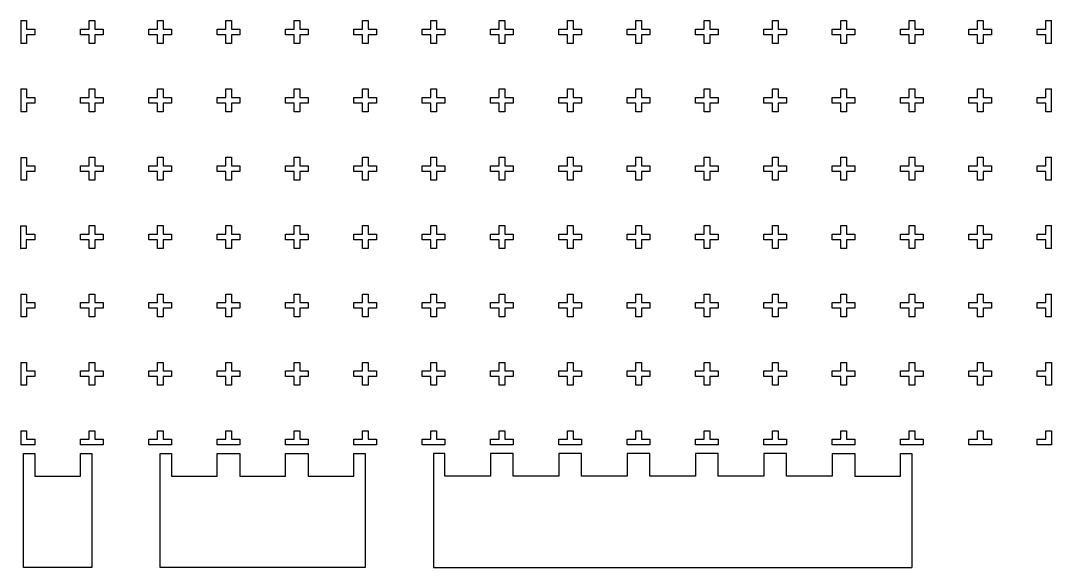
# Model space of a CAD drawing. Extents: x -9 to 605, y 352 to 1038.
# Drawn here: x -9 to 605, y 352 to 677 of the extents above; entities that cross this region are included whole.
import ezdxf

# ---------------------------------------------------------------- set-up
doc = ezdxf.new("R2010")
doc.units = 0

msp = doc.modelspace()

# ---------------------------------------------------------------- linework, layer by layer
for p, q in [((-8.4667, 677.074), (-8.4667, 663.527)), ((-8.4667, 677.074), (-5.08, 677.074)), ((-5.08, 677.074), (-5.08, 671.994)), ((32.1733, 677.074), (35.56, 677.074)), ((32.1733, 671.994), (32.1733, 677.074)), ((35.56, 677.074), (35.56, 671.994)), ((72.8133, 677.074), (76.1999, 677.074)), ((72.8133, 671.994), (72.8133, 677.074)), ((76.1999, 677.074), (76.1999, 671.994)), ((113.453, 677.074), (116.84, 677.074)), ((113.453, 671.994), (113.453, 677.074)), ((116.84, 677.074), (116.84, 671.994)), ((154.093, 677.074), (157.48, 677.074)), ((154.093, 671.994), (154.093, 677.074)), ((157.48, 677.074), (157.48, 671.994)), ((194.733, 677.074), (198.12, 677.074)), ((194.733, 671.994), (194.733, 677.074)), ((198.12, 677.074), (198.12, 671.994)), ((235.373, 677.074), (238.76, 677.074)), ((235.373, 671.994), (235.373, 677.074)), ((238.76, 677.074), (238.76, 671.994)), ((276.013, 677.074), (279.4, 677.074)), ((276.013, 671.994), (276.013, 677.074)), ((279.4, 677.074), (279.4, 671.994)), ((316.653, 677.074), (320.04, 677.074)), ((316.653, 671.994), (316.653, 677.074)), ((320.04, 677.074), (320.04, 671.994)), ((357.293, 677.074), (360.68, 677.074)), ((357.293, 671.994), (357.293, 677.074)), ((360.68, 677.074), (360.68, 671.994)), ((397.933, 677.074), (401.32, 677.074)), ((397.933, 671.994), (397.933, 677.074)), ((401.32, 677.074), (401.32, 671.994)), ((438.573, 677.074), (441.96, 677.074)), ((438.573, 671.994), (438.573, 677.074)), ((441.96, 677.074), (441.96, 671.994)), ((479.213, 677.074), (482.6, 677.074)), ((479.213, 671.994), (479.213, 677.074)), ((482.6, 677.074), (482.6, 671.994)), ((519.853, 677.074), (523.24, 677.074)), ((519.853, 671.994), (519.853, 677.074)), ((523.24, 677.074), (523.24, 671.994)), ((560.493, 677.074), (563.88, 677.074)), ((560.493, 671.994), (560.493, 677.074)), ((563.88, 677.074), (563.88, 671.994)), ((601.133, 671.994), (601.133, 677.074)), ((601.133, 677.074), (604.52, 677.074)), ((604.52, 663.527), (604.52, 677.074)), ((-5.08, 671.994), (0, 671.994)), ((0, 668.607), (-5.08, 668.607)), ((-5.08, 668.607), (-5.08, 663.527)), ((0, 671.994), (0, 668.607)), ((27.0933, 668.607), (27.0933, 671.994)), ((27.0933, 671.994), (32.1733, 671.994)), ((32.1733, 668.607), (27.0933, 668.607)), ((32.1733, 663.527), (32.1733, 668.607)), ((35.56, 671.994), (40.64, 671.994)), ((40.64, 668.607), (35.56, 668.607)), ((35.56, 668.607), (35.56, 663.527)), ((40.64, 671.994), (40.64, 668.607)), ((67.7333, 668.607), (67.7333, 671.994)), ((67.7333, 671.994), (72.8133, 671.994)), ((72.8133, 668.607), (67.7333, 668.607)), ((72.8133, 663.527), (72.8133, 668.607)), ((76.1999, 671.994), (81.2799, 671.994)), ((81.2799, 668.607), (76.1999, 668.607)), ((76.1999, 668.607), (76.1999, 663.527)), ((81.2799, 671.994), (81.2799, 668.607)), ((108.373, 668.607), (108.373, 671.994)), ((108.373, 671.994), (113.453, 671.994)), ((113.453, 668.607), (108.373, 668.607)), ((113.453, 663.527), (113.453, 668.607)), ((116.84, 671.994), (121.92, 671.994)), ((121.92, 668.607), (116.84, 668.607)), ((116.84, 668.607), (116.84, 663.527)), ((121.92, 671.994), (121.92, 668.607)), ((149.013, 668.607), (149.013, 671.994)), ((149.013, 671.994), (154.093, 671.994)), ((154.093, 668.607), (149.013, 668.607)), ((154.093, 663.527), (154.093, 668.607)), ((157.48, 671.994), (162.56, 671.994)), ((162.56, 668.607), (157.48, 668.607)), ((157.48, 668.607), (157.48, 663.527)), ((162.56, 671.994), (162.56, 668.607)), ((189.653, 668.607), (189.653, 671.994)), ((189.653, 671.994), (194.733, 671.994)), ((194.733, 668.607), (189.653, 668.607)), ((194.733, 663.527), (194.733, 668.607)), ((198.12, 671.994), (203.2, 671.994)), ((203.2, 668.607), (198.12, 668.607)), ((198.12, 668.607), (198.12, 663.527)), ((203.2, 671.994), (203.2, 668.607)), ((230.293, 668.607), (230.293, 671.994)), ((230.293, 671.994), (235.373, 671.994)), ((235.373, 668.607), (230.293, 668.607)), ((235.373, 663.527), (235.373, 668.607)), ((238.76, 671.994), (243.84, 671.994)), ((243.84, 668.607), (238.76, 668.607)), ((238.76, 668.607), (238.76, 663.527)), ((243.84, 671.994), (243.84, 668.607)), ((270.933, 668.607), (270.933, 671.994)), ((270.933, 671.994), (276.013, 671.994)), ((276.013, 668.607), (270.933, 668.607)), ((276.013, 663.527), (276.013, 668.607)), ((279.4, 671.994), (284.48, 671.994)), ((284.48, 668.607), (279.4, 668.607)), ((279.4, 668.607), (279.4, 663.527)), ((284.48, 671.994), (284.48, 668.607)), ((311.573, 668.607), (311.573, 671.994)), ((311.573, 671.994), (316.653, 671.994)), ((316.653, 668.607), (311.573, 668.607)), ((316.653, 663.527), (316.653, 668.607)), ((320.04, 671.994), (325.12, 671.994)), ((325.12, 668.607), (320.04, 668.607)), ((320.04, 668.607), (320.04, 663.527)), ((325.12, 671.994), (325.12, 668.607)), ((352.213, 668.607), (352.213, 671.994)), ((352.213, 671.994), (357.293, 671.994)), ((357.293, 668.607), (352.213, 668.607)), ((357.293, 663.527), (357.293, 668.607)), ((360.68, 671.994), (365.76, 671.994)), ((365.76, 668.607), (360.68, 668.607)), ((360.68, 668.607), (360.68, 663.527)), ((365.76, 671.994), (365.76, 668.607)), ((392.853, 668.607), (392.853, 671.994)), ((392.853, 671.994), (397.933, 671.994)), ((397.933, 668.607), (392.853, 668.607)), ((397.933, 663.527), (397.933, 668.607)), ((401.32, 671.994), (406.4, 671.994)), ((406.4, 668.607), (401.32, 668.607)), ((401.32, 668.607), (401.32, 663.527)), ((406.4, 671.994), (406.4, 668.607)), ((433.493, 668.607), (433.493, 671.994)), ((433.493, 671.994), (438.573, 671.994)), ((438.573, 668.607), (433.493, 668.607)), ((438.573, 663.527), (438.573, 668.607)), ((441.96, 671.994), (447.04, 671.994)), ((447.04, 668.607), (441.96, 668.607)), ((441.96, 668.607), (441.96, 663.527)), ((447.04, 671.994), (447.04, 668.607)), ((474.133, 668.607), (474.133, 671.994)), ((474.133, 671.994), (479.213, 671.994)), ((479.213, 668.607), (474.133, 668.607)), ((479.213, 663.527), (479.213, 668.607)), ((482.6, 671.994), (487.68, 671.994)), ((487.68, 668.607), (482.6, 668.607)), ((482.6, 668.607), (482.6, 663.527)), ((487.68, 671.994), (487.68, 668.607)), ((514.773, 668.607), (514.773, 671.994)), ((514.773, 671.994), (519.853, 671.994)), ((519.853, 668.607), (514.773, 668.607)), ((519.853, 663.527), (519.853, 668.607)), ((523.24, 671.994), (528.32, 671.994)), ((528.32, 668.607), (523.24, 668.607)), ((523.24, 668.607), (523.24, 663.527)), ((528.32, 671.994), (528.32, 668.607)), ((555.413, 668.607), (555.413, 671.994)), ((555.413, 671.994), (560.493, 671.994)), ((560.493, 668.607), (555.413, 668.607)), ((560.493, 663.527), (560.493, 668.607)), ((563.88, 671.994), (568.96, 671.994)), ((568.96, 668.607), (563.88, 668.607)), ((563.88, 668.607), (563.88, 663.527)), ((568.96, 671.994), (568.96, 668.607)), ((596.053, 668.607), (596.053, 671.994)), ((596.053, 671.994), (601.133, 671.994)), ((601.133, 668.607), (596.053, 668.607)), ((601.133, 663.527), (601.133, 668.607)), ((-5.08, 663.527), (-8.4667, 663.527)), ((35.56, 663.527), (32.1733, 663.527)), ((76.1999, 663.527), (72.8133, 663.527)), ((116.84, 663.527), (113.453, 663.527)), ((157.48, 663.527), (154.093, 663.527)), ((198.12, 663.527), (194.733, 663.527)), ((238.76, 663.527), (235.373, 663.527)), ((279.4, 663.527), (276.013, 663.527)), ((320.04, 663.527), (316.653, 663.527)), ((360.68, 663.527), (357.293, 663.527)), ((401.32, 663.527), (397.933, 663.527)), ((441.96, 663.527), (438.573, 663.527)), ((482.6, 663.527), (479.213, 663.527)), ((523.24, 663.527), (519.853, 663.527)), ((563.88, 663.527), (560.493, 663.527)), ((604.52, 663.527), (601.133, 663.527)), ((-8.4667, 636.434), (-8.4667, 622.887)), ((-8.4667, 636.434), (-5.08, 636.434)), ((-5.08, 636.434), (-5.08, 631.354)), ((32.1733, 636.434), (35.56, 636.434)), ((32.1733, 631.354), (32.1733, 636.434)), ((35.56, 636.434), (35.56, 631.354)), ((72.8133, 636.434), (76.1999, 636.434)), ((72.8133, 631.354), (72.8133, 636.434)), ((76.1999, 636.434), (76.1999, 631.354)), ((113.453, 636.434), (116.84, 636.434)), ((113.453, 631.354), (113.453, 636.434)), ((116.84, 636.434), (116.84, 631.354)), ((154.093, 636.434), (157.48, 636.434)), ((154.093, 631.354), (154.093, 636.434)), ((157.48, 636.434), (157.48, 631.354)), ((194.733, 636.434), (198.12, 636.434)), ((194.733, 631.354), (194.733, 636.434)), ((198.12, 636.434), (198.12, 631.354)), ((235.373, 636.434), (238.76, 636.434)), ((235.373, 631.354), (235.373, 636.434)), ((238.76, 636.434), (238.76, 631.354)), ((276.013, 636.434), (279.4, 636.434)), ((276.013, 631.354), (276.013, 636.434)), ((279.4, 636.434), (279.4, 631.354)), ((316.653, 636.434), (320.04, 636.434)), ((316.653, 631.354), (316.653, 636.434)), ((320.04, 636.434), (320.04, 631.354)), ((357.293, 636.434), (360.68, 636.434)), ((357.293, 631.354), (357.293, 636.434)), ((360.68, 636.434), (360.68, 631.354)), ((397.933, 636.434), (401.32, 636.434)), ((397.933, 631.354), (397.933, 636.434)), ((401.32, 636.434), (401.32, 631.354)), ((438.573, 636.434), (441.96, 636.434)), ((438.573, 631.354), (438.573, 636.434)), ((441.96, 636.434), (441.96, 631.354)), ((479.213, 636.434), (482.6, 636.434)), ((479.213, 631.354), (479.213, 636.434)), ((482.6, 636.434), (482.6, 631.354)), ((519.853, 636.434), (523.24, 636.434)), ((519.853, 631.354), (519.853, 636.434)), ((523.24, 636.434), (523.24, 631.354)), ((560.493, 636.434), (563.88, 636.434)), ((560.493, 631.354), (560.493, 636.434)), ((563.88, 636.434), (563.88, 631.354)), ((601.133, 631.354), (601.133, 636.434)), ((601.133, 636.434), (604.52, 636.434)), ((604.52, 622.887), (604.52, 636.434)), ((-5.08, 631.354), (0, 631.354)), ((0, 627.967), (-5.08, 627.967)), ((-5.08, 627.967), (-5.08, 622.887)), ((0, 631.354), (0, 627.967)), ((27.0933, 627.967), (27.0933, 631.354)), ((27.0933, 631.354), (32.1733, 631.354)), ((32.1733, 627.967), (27.0933, 627.967)), ((32.1733, 622.887), (32.1733, 627.967)), ((35.56, 631.354), (40.64, 631.354)), ((40.64, 627.967), (35.56, 627.967)), ((35.56, 627.967), (35.56, 622.887)), ((40.64, 631.354), (40.64, 627.967)), ((67.7333, 627.967), (67.7333, 631.354)), ((67.7333, 631.354), (72.8133, 631.354)), ((72.8133, 627.967), (67.7333, 627.967)), ((72.8133, 622.887), (72.8133, 627.967)), ((76.1999, 631.354), (81.2799, 631.354)), ((81.2799, 627.967), (76.1999, 627.967)), ((76.1999, 627.967), (76.1999, 622.887)), ((81.2799, 631.354), (81.2799, 627.967)), ((108.373, 627.967), (108.373, 631.354)), ((108.373, 631.354), (113.453, 631.354)), ((113.453, 627.967), (108.373, 627.967)), ((113.453, 622.887), (113.453, 627.967)), ((116.84, 631.354), (121.92, 631.354)), ((121.92, 627.967), (116.84, 627.967)), ((116.84, 627.967), (116.84, 622.887)), ((121.92, 631.354), (121.92, 627.967)), ((149.013, 627.967), (149.013, 631.354)), ((149.013, 631.354), (154.093, 631.354)), ((154.093, 627.967), (149.013, 627.967)), ((154.093, 622.887), (154.093, 627.967)), ((157.48, 631.354), (162.56, 631.354)), ((162.56, 627.967), (157.48, 627.967)), ((157.48, 627.967), (157.48, 622.887)), ((162.56, 631.354), (162.56, 627.967)), ((189.653, 627.967), (189.653, 631.354)), ((189.653, 631.354), (194.733, 631.354)), ((194.733, 627.967), (189.653, 627.967)), ((194.733, 622.887), (194.733, 627.967)), ((198.12, 631.354), (203.2, 631.354)), ((203.2, 627.967), (198.12, 627.967)), ((198.12, 627.967), (198.12, 622.887)), ((203.2, 631.354), (203.2, 627.967)), ((230.293, 627.967), (230.293, 631.354)), ((230.293, 631.354), (235.373, 631.354)), ((235.373, 627.967), (230.293, 627.967)), ((235.373, 622.887), (235.373, 627.967)), ((238.76, 631.354), (243.84, 631.354)), ((243.84, 627.967), (238.76, 627.967)), ((238.76, 627.967), (238.76, 622.887)), ((243.84, 631.354), (243.84, 627.967)), ((270.933, 627.967), (270.933, 631.354)), ((270.933, 631.354), (276.013, 631.354)), ((276.013, 627.967), (270.933, 627.967)), ((276.013, 622.887), (276.013, 627.967)), ((279.4, 631.354), (284.48, 631.354)), ((284.48, 627.967), (279.4, 627.967)), ((279.4, 627.967), (279.4, 622.887)), ((284.48, 631.354), (284.48, 627.967)), ((311.573, 627.967), (311.573, 631.354)), ((311.573, 631.354), (316.653, 631.354)), ((316.653, 627.967), (311.573, 627.967)), ((316.653, 622.887), (316.653, 627.967)), ((320.04, 631.354), (325.12, 631.354)), ((325.12, 627.967), (320.04, 627.967)), ((320.04, 627.967), (320.04, 622.887)), ((325.12, 631.354), (325.12, 627.967)), ((352.213, 627.967), (352.213, 631.354)), ((352.213, 631.354), (357.293, 631.354)), ((357.293, 627.967), (352.213, 627.967)), ((357.293, 622.887), (357.293, 627.967)), ((360.68, 631.354), (365.76, 631.354)), ((365.76, 627.967), (360.68, 627.967)), ((360.68, 627.967), (360.68, 622.887)), ((365.76, 631.354), (365.76, 627.967)), ((392.853, 627.967), (392.853, 631.354)), ((392.853, 631.354), (397.933, 631.354)), ((397.933, 627.967), (392.853, 627.967)), ((397.933, 622.887), (397.933, 627.967)), ((401.32, 631.354), (406.4, 631.354)), ((406.4, 627.967), (401.32, 627.967)), ((401.32, 627.967), (401.32, 622.887)), ((406.4, 631.354), (406.4, 627.967)), ((433.493, 627.967), (433.493, 631.354)), ((433.493, 631.354), (438.573, 631.354)), ((438.573, 627.967), (433.493, 627.967)), ((438.573, 622.887), (438.573, 627.967)), ((441.96, 631.354), (447.04, 631.354)), ((447.04, 627.967), (441.96, 627.967)), ((441.96, 627.967), (441.96, 622.887)), ((447.04, 631.354), (447.04, 627.967)), ((474.133, 627.967), (474.133, 631.354)), ((474.133, 631.354), (479.213, 631.354)), ((479.213, 627.967), (474.133, 627.967)), ((479.213, 622.887), (479.213, 627.967)), ((482.6, 631.354), (487.68, 631.354)), ((487.68, 627.967), (482.6, 627.967)), ((482.6, 627.967), (482.6, 622.887)), ((487.68, 631.354), (487.68, 627.967)), ((514.773, 627.967), (514.773, 631.354)), ((514.773, 631.354), (519.853, 631.354)), ((519.853, 627.967), (514.773, 627.967)), ((519.853, 622.887), (519.853, 627.967)), ((523.24, 631.354), (528.32, 631.354)), ((528.32, 627.967), (523.24, 627.967)), ((523.24, 627.967), (523.24, 622.887)), ((528.32, 631.354), (528.32, 627.967)), ((555.413, 627.967), (555.413, 631.354)), ((555.413, 631.354), (560.493, 631.354)), ((560.493, 627.967), (555.413, 627.967)), ((560.493, 622.887), (560.493, 627.967)), ((563.88, 631.354), (568.96, 631.354)), ((568.96, 627.967), (563.88, 627.967)), ((563.88, 627.967), (563.88, 622.887)), ((568.96, 631.354), (568.96, 627.967)), ((596.053, 627.967), (596.053, 631.354)), ((596.053, 631.354), (601.133, 631.354)), ((601.133, 627.967), (596.053, 627.967)), ((601.133, 622.887), (601.133, 627.967)), ((-5.08, 622.887), (-8.4667, 622.887)), ((35.56, 622.887), (32.1733, 622.887)), ((76.1999, 622.887), (72.8133, 622.887)), ((116.84, 622.887), (113.453, 622.887)), ((157.48, 622.887), (154.093, 622.887)), ((198.12, 622.887), (194.733, 622.887)), ((238.76, 622.887), (235.373, 622.887)), ((279.4, 622.887), (276.013, 622.887)), ((320.04, 622.887), (316.653, 622.887)), ((360.68, 622.887), (357.293, 622.887)), ((401.32, 622.887), (397.933, 622.887)), ((441.96, 622.887), (438.573, 622.887)), ((482.6, 622.887), (479.213, 622.887)), ((523.24, 622.887), (519.853, 622.887)), ((563.88, 622.887), (560.493, 622.887)), ((604.52, 622.887), (601.133, 622.887)), ((-8.4488, 595.764), (-8.4488, 582.218)), ((-8.4488, 595.764), (-5.0621, 595.764)), ((-5.0621, 595.764), (-5.0621, 590.684)), ((32.1733, 595.794), (35.56, 595.794)), ((32.1733, 590.714), (32.1733, 595.794)), ((35.56, 595.794), (35.56, 590.714)), ((72.8133, 595.794), (76.1999, 595.794)), ((72.8133, 590.714), (72.8133, 595.794)), ((76.1999, 595.794), (76.1999, 590.714)), ((113.453, 595.794), (116.84, 595.794)), ((113.453, 590.714), (113.453, 595.794)), ((116.84, 595.794), (116.84, 590.714)), ((154.093, 595.794), (157.48, 595.794)), ((154.093, 590.714), (154.093, 595.794)), ((157.48, 595.794), (157.48, 590.714)), ((194.733, 595.794), (198.12, 595.794)), ((194.733, 590.714), (194.733, 595.794)), ((198.12, 595.794), (198.12, 590.714)), ((235.373, 595.794), (238.76, 595.794)), ((235.373, 590.714), (235.373, 595.794)), ((238.76, 595.794), (238.76, 590.714)), ((276.013, 595.794), (279.4, 595.794)), ((276.013, 590.714), (276.013, 595.794)), ((279.4, 595.794), (279.4, 590.714)), ((316.653, 595.794), (320.04, 595.794)), ((316.653, 590.714), (316.653, 595.794)), ((320.04, 595.794), (320.04, 590.714)), ((357.293, 595.794), (360.68, 595.794)), ((357.293, 590.714), (357.293, 595.794)), ((360.68, 595.794), (360.68, 590.714)), ((397.933, 595.794), (401.32, 595.794)), ((397.933, 590.714), (397.933, 595.794)), ((401.32, 595.794), (401.32, 590.714)), ((438.573, 595.794), (441.96, 595.794)), ((438.573, 590.714), (438.573, 595.794)), ((441.96, 595.794), (441.96, 590.714)), ((479.213, 595.794), (482.6, 595.794)), ((479.213, 590.714), (479.213, 595.794)), ((482.6, 595.794), (482.6, 590.714)), ((519.853, 595.794), (523.24, 595.794)), ((519.853, 590.714), (519.853, 595.794)), ((523.24, 595.794), (523.24, 590.714)), ((560.493, 595.794), (563.88, 595.794)), ((560.493, 590.714), (560.493, 595.794)), ((563.88, 595.794), (563.88, 590.714)), ((601.133, 590.714), (601.133, 595.794)), ((601.133, 595.794), (604.52, 595.794)), ((604.52, 582.247), (604.52, 595.794)), ((-5.0621, 590.684), (0.0179, 590.684)), ((0.0179, 590.684), (0.0179, 587.298)), ((27.0933, 587.327), (27.0933, 590.714)), ((27.0933, 590.714), (32.1733, 590.714)), ((35.56, 590.714), (40.64, 590.714)), ((40.64, 590.714), (40.64, 587.327)), ((67.7333, 587.327), (67.7333, 590.714)), ((67.7333, 590.714), (72.8133, 590.714)), ((76.1999, 590.714), (81.2799, 590.714)), ((81.2799, 590.714), (81.2799, 587.327)), ((108.373, 587.327), (108.373, 590.714)), ((108.373, 590.714), (113.453, 590.714)), ((116.84, 590.714), (121.92, 590.714)), ((121.92, 590.714), (121.92, 587.327)), ((149.013, 587.327), (149.013, 590.714)), ((149.013, 590.714), (154.093, 590.714)), ((157.48, 590.714), (162.56, 590.714)), ((162.56, 590.714), (162.56, 587.327)), ((189.653, 587.327), (189.653, 590.714)), ((189.653, 590.714), (194.733, 590.714)), ((198.12, 590.714), (203.2, 590.714)), ((203.2, 590.714), (203.2, 587.327)), ((230.293, 587.327), (230.293, 590.714)), ((230.293, 590.714), (235.373, 590.714)), ((238.76, 590.714), (243.84, 590.714)), ((243.84, 590.714), (243.84, 587.327)), ((270.933, 587.327), (270.933, 590.714)), ((270.933, 590.714), (276.013, 590.714)), ((279.4, 590.714), (284.48, 590.714)), ((284.48, 590.714), (284.48, 587.327)), ((311.573, 587.327), (311.573, 590.714)), ((311.573, 590.714), (316.653, 590.714)), ((320.04, 590.714), (325.12, 590.714)), ((325.12, 590.714), (325.12, 587.327)), ((352.213, 587.327), (352.213, 590.714)), ((352.213, 590.714), (357.293, 590.714)), ((360.68, 590.714), (365.76, 590.714)), ((365.76, 590.714), (365.76, 587.327)), ((392.853, 587.327), (392.853, 590.714)), ((392.853, 590.714), (397.933, 590.714)), ((401.32, 590.714), (406.4, 590.714)), ((406.4, 590.714), (406.4, 587.327)), ((433.493, 587.327), (433.493, 590.714)), ((433.493, 590.714), (438.573, 590.714)), ((441.96, 590.714), (447.04, 590.714)), ((447.04, 590.714), (447.04, 587.327)), ((474.133, 587.327), (474.133, 590.714)), ((474.133, 590.714), (479.213, 590.714)), ((482.6, 590.714), (487.68, 590.714)), ((487.68, 590.714), (487.68, 587.327)), ((514.773, 587.327), (514.773, 590.714)), ((514.773, 590.714), (519.853, 590.714)), ((523.24, 590.714), (528.32, 590.714)), ((528.32, 590.714), (528.32, 587.327)), ((555.413, 587.327), (555.413, 590.714)), ((555.413, 590.714), (560.493, 590.714)), ((563.88, 590.714), (568.96, 590.714)), ((568.96, 590.714), (568.96, 587.327)), ((596.053, 587.327), (596.053, 590.714)), ((596.053, 590.714), (601.133, 590.714)), ((0.0179, 587.298), (-5.0621, 587.298)), ((-5.0621, 587.298), (-5.0621, 582.218)), ((32.1733, 587.327), (27.0933, 587.327)), ((32.1733, 582.247), (32.1733, 587.327)), ((40.64, 587.327), (35.56, 587.327)), ((35.56, 587.327), (35.56, 582.247)), ((72.8133, 587.327), (67.7333, 587.327)), ((72.8133, 582.247), (72.8133, 587.327)), ((81.2799, 587.327), (76.1999, 587.327)), ((76.1999, 587.327), (76.1999, 582.247)), ((113.453, 587.327), (108.373, 587.327)), ((113.453, 582.247), (113.453, 587.327)), ((121.92, 587.327), (116.84, 587.327)), ((116.84, 587.327), (116.84, 582.247)), ((154.093, 587.327), (149.013, 587.327)), ((154.093, 582.247), (154.093, 587.327)), ((162.56, 587.327), (157.48, 587.327)), ((157.48, 587.327), (157.48, 582.247)), ((194.733, 587.327), (189.653, 587.327)), ((194.733, 582.247), (194.733, 587.327)), ((203.2, 587.327), (198.12, 587.327)), ((198.12, 587.327), (198.12, 582.247)), ((235.373, 587.327), (230.293, 587.327)), ((235.373, 582.247), (235.373, 587.327)), ((243.84, 587.327), (238.76, 587.327)), ((238.76, 587.327), (238.76, 582.247)), ((276.013, 587.327), (270.933, 587.327)), ((276.013, 582.247), (276.013, 587.327)), ((284.48, 587.327), (279.4, 587.327)), ((279.4, 587.327), (279.4, 582.247)), ((316.653, 587.327), (311.573, 587.327)), ((316.653, 582.247), (316.653, 587.327)), ((325.12, 587.327), (320.04, 587.327)), ((320.04, 587.327), (320.04, 582.247)), ((357.293, 587.327), (352.213, 587.327)), ((357.293, 582.247), (357.293, 587.327)), ((365.76, 587.327), (360.68, 587.327)), ((360.68, 587.327), (360.68, 582.247)), ((397.933, 587.327), (392.853, 587.327)), ((397.933, 582.247), (397.933, 587.327)), ((406.4, 587.327), (401.32, 587.327)), ((401.32, 587.327), (401.32, 582.247)), ((438.573, 587.327), (433.493, 587.327)), ((438.573, 582.247), (438.573, 587.327)), ((447.04, 587.327), (441.96, 587.327)), ((441.96, 587.327), (441.96, 582.247)), ((479.213, 587.327), (474.133, 587.327)), ((479.213, 582.247), (479.213, 587.327)), ((487.68, 587.327), (482.6, 587.327)), ((482.6, 587.327), (482.6, 582.247)), ((519.853, 587.327), (514.773, 587.327)), ((519.853, 582.247), (519.853, 587.327)), ((528.32, 587.327), (523.24, 587.327)), ((523.24, 587.327), (523.24, 582.247)), ((560.493, 587.327), (555.413, 587.327)), ((560.493, 582.247), (560.493, 587.327)), ((568.96, 587.327), (563.88, 587.327)), ((563.88, 587.327), (563.88, 582.247)), ((601.133, 587.327), (596.053, 587.327)), ((601.133, 582.247), (601.133, 587.327)), ((-8.4488, 582.218), (-8.4667, 582.247)), ((-5.0621, 582.218), (-8.4488, 582.218)), ((35.56, 582.247), (32.1733, 582.247)), ((76.1999, 582.247), (72.8133, 582.247)), ((116.84, 582.247), (113.453, 582.247)), ((157.48, 582.247), (154.093, 582.247)), ((198.12, 582.247), (194.733, 582.247)), ((238.76, 582.247), (235.373, 582.247)), ((279.4, 582.247), (276.013, 582.247)), ((320.04, 582.247), (316.653, 582.247)), ((360.68, 582.247), (357.293, 582.247)), ((401.32, 582.247), (397.933, 582.247)), ((441.96, 582.247), (438.573, 582.247)), ((482.6, 582.247), (479.213, 582.247)), ((523.24, 582.247), (519.853, 582.247)), ((563.88, 582.247), (560.493, 582.247)), ((604.52, 582.247), (601.133, 582.247)), ((-8.5054, 555.12), (-8.5054, 541.573)), ((-8.5054, 555.12), (-5.1187, 555.12)), ((-5.1187, 555.12), (-5.1187, 550.04)), ((32.1733, 555.154), (35.56, 555.154)), ((32.1733, 550.074), (32.1733, 555.154)), ((35.56, 555.154), (35.56, 550.074)), ((72.8133, 555.154), (76.1999, 555.154)), ((72.8133, 550.074), (72.8133, 555.154)), ((76.1999, 555.154), (76.1999, 550.074)), ((113.453, 555.154), (116.84, 555.154)), ((113.453, 550.074), (113.453, 555.154)), ((116.84, 555.154), (116.84, 550.074)), ((154.093, 555.154), (157.48, 555.154)), ((154.093, 550.074), (154.093, 555.154)), ((157.48, 555.154), (157.48, 550.074)), ((194.733, 555.154), (198.12, 555.154)), ((194.733, 550.074), (194.733, 555.154)), ((198.12, 555.154), (198.12, 550.074)), ((235.373, 555.154), (238.76, 555.154)), ((235.373, 550.074), (235.373, 555.154)), ((238.76, 555.154), (238.76, 550.074)), ((276.013, 555.154), (279.4, 555.154)), ((276.013, 550.074), (276.013, 555.154)), ((279.4, 555.154), (279.4, 550.074)), ((316.653, 555.154), (320.04, 555.154)), ((316.653, 550.074), (316.653, 555.154)), ((320.04, 555.154), (320.04, 550.074)), ((357.293, 555.154), (360.68, 555.154)), ((357.293, 550.074), (357.293, 555.154)), ((360.68, 555.154), (360.68, 550.074)), ((397.933, 555.154), (401.32, 555.154)), ((397.933, 550.074), (397.933, 555.154)), ((401.32, 555.154), (401.32, 550.074)), ((438.573, 555.154), (441.96, 555.154)), ((438.573, 550.074), (438.573, 555.154)), ((441.96, 555.154), (441.96, 550.074)), ((479.213, 555.154), (482.6, 555.154)), ((479.213, 550.074), (479.213, 555.154)), ((482.6, 555.154), (482.6, 550.074)), ((519.853, 555.154), (523.24, 555.154)), ((519.853, 550.074), (519.853, 555.154)), ((523.24, 555.154), (523.24, 550.074)), ((560.493, 555.154), (563.88, 555.154)), ((560.493, 550.074), (560.493, 555.154)), ((563.88, 555.154), (563.88, 550.074)), ((601.133, 550.074), (601.133, 555.154)), ((601.133, 555.154), (604.52, 555.154)), ((604.52, 541.607), (604.52, 555.154)), ((-5.1187, 550.04), (-0.0387, 550.04)), ((-0.0387, 546.653), (-5.1187, 546.653)), ((-5.1187, 546.653), (-5.1187, 541.573)), ((-0.0387, 550.04), (-0.0387, 546.653)), ((27.0933, 546.687), (27.0933, 550.074)), ((27.0933, 550.074), (32.1733, 550.074)), ((32.1733, 546.687), (27.0933, 546.687)), ((32.1733, 541.607), (32.1733, 546.687)), ((35.56, 550.074), (40.64, 550.074)), ((40.64, 546.687), (35.56, 546.687)), ((35.56, 546.687), (35.56, 541.607)), ((40.64, 550.074), (40.64, 546.687)), ((67.7333, 546.687), (67.7333, 550.074)), ((67.7333, 550.074), (72.8133, 550.074)), ((72.8133, 546.687), (67.7333, 546.687)), ((72.8133, 541.607), (72.8133, 546.687)), ((76.1999, 550.074), (81.2799, 550.074)), ((81.2799, 546.687), (76.1999, 546.687)), ((76.1999, 546.687), (76.1999, 541.607)), ((81.2799, 550.074), (81.2799, 546.687)), ((108.373, 546.687), (108.373, 550.074)), ((108.373, 550.074), (113.453, 550.074)), ((113.453, 546.687), (108.373, 546.687)), ((113.453, 541.607), (113.453, 546.687)), ((116.84, 550.074), (121.92, 550.074)), ((121.92, 546.687), (116.84, 546.687)), ((116.84, 546.687), (116.84, 541.607)), ((121.92, 550.074), (121.92, 546.687)), ((149.013, 546.687), (149.013, 550.074)), ((149.013, 550.074), (154.093, 550.074)), ((154.093, 546.687), (149.013, 546.687)), ((154.093, 541.607), (154.093, 546.687)), ((157.48, 550.074), (162.56, 550.074)), ((162.56, 546.687), (157.48, 546.687)), ((157.48, 546.687), (157.48, 541.607)), ((162.56, 550.074), (162.56, 546.687)), ((189.653, 546.687), (189.653, 550.074)), ((189.653, 550.074), (194.733, 550.074)), ((194.733, 546.687), (189.653, 546.687)), ((194.733, 541.607), (194.733, 546.687)), ((198.12, 550.074), (203.2, 550.074)), ((203.2, 546.687), (198.12, 546.687)), ((198.12, 546.687), (198.12, 541.607)), ((203.2, 550.074), (203.2, 546.687)), ((230.293, 546.687), (230.293, 550.074)), ((230.293, 550.074), (235.373, 550.074)), ((235.373, 546.687), (230.293, 546.687)), ((235.373, 541.607), (235.373, 546.687)), ((238.76, 550.074), (243.84, 550.074)), ((243.84, 546.687), (238.76, 546.687)), ((238.76, 546.687), (238.76, 541.607)), ((243.84, 550.074), (243.84, 546.687)), ((270.933, 546.687), (270.933, 550.074)), ((270.933, 550.074), (276.013, 550.074)), ((276.013, 546.687), (270.933, 546.687)), ((276.013, 541.607), (276.013, 546.687)), ((279.4, 550.074), (284.48, 550.074)), ((284.48, 546.687), (279.4, 546.687)), ((279.4, 546.687), (279.4, 541.607)), ((284.48, 550.074), (284.48, 546.687)), ((311.573, 546.687), (311.573, 550.074)), ((311.573, 550.074), (316.653, 550.074)), ((316.653, 546.687), (311.573, 546.687)), ((316.653, 541.607), (316.653, 546.687)), ((320.04, 550.074), (325.12, 550.074)), ((325.12, 546.687), (320.04, 546.687)), ((320.04, 546.687), (320.04, 541.607)), ((325.12, 550.074), (325.12, 546.687)), ((352.213, 546.687), (352.213, 550.074)), ((352.213, 550.074), (357.293, 550.074)), ((357.293, 546.687), (352.213, 546.687)), ((357.293, 541.607), (357.293, 546.687)), ((360.68, 550.074), (365.76, 550.074)), ((365.76, 546.687), (360.68, 546.687)), ((360.68, 546.687), (360.68, 541.607)), ((365.76, 550.074), (365.76, 546.687)), ((392.853, 546.687), (392.853, 550.074)), ((392.853, 550.074), (397.933, 550.074)), ((397.933, 546.687), (392.853, 546.687)), ((397.933, 541.607), (397.933, 546.687)), ((401.32, 550.074), (406.4, 550.074)), ((406.4, 546.687), (401.32, 546.687)), ((401.32, 546.687), (401.32, 541.607)), ((406.4, 550.074), (406.4, 546.687)), ((433.493, 546.687), (433.493, 550.074)), ((433.493, 550.074), (438.573, 550.074)), ((438.573, 546.687), (433.493, 546.687)), ((438.573, 541.607), (438.573, 546.687)), ((441.96, 550.074), (447.04, 550.074)), ((447.04, 546.687), (441.96, 546.687)), ((441.96, 546.687), (441.96, 541.607)), ((447.04, 550.074), (447.04, 546.687)), ((474.133, 546.687), (474.133, 550.074)), ((474.133, 550.074), (479.213, 550.074)), ((479.213, 546.687), (474.133, 546.687)), ((479.213, 541.607), (479.213, 546.687)), ((482.6, 550.074), (487.68, 550.074)), ((487.68, 546.687), (482.6, 546.687)), ((482.6, 546.687), (482.6, 541.607)), ((487.68, 550.074), (487.68, 546.687)), ((514.773, 546.687), (514.773, 550.074)), ((514.773, 550.074), (519.853, 550.074)), ((519.853, 546.687), (514.773, 546.687)), ((519.853, 541.607), (519.853, 546.687)), ((523.24, 550.074), (528.32, 550.074)), ((528.32, 546.687), (523.24, 546.687)), ((523.24, 546.687), (523.24, 541.607)), ((528.32, 550.074), (528.32, 546.687)), ((555.413, 546.687), (555.413, 550.074)), ((555.413, 550.074), (560.493, 550.074)), ((560.493, 546.687), (555.413, 546.687)), ((560.493, 541.607), (560.493, 546.687)), ((563.88, 550.074), (568.96, 550.074)), ((568.96, 546.687), (563.88, 546.687)), ((563.88, 546.687), (563.88, 541.607)), ((568.96, 550.074), (568.96, 546.687)), ((596.053, 546.687), (596.053, 550.074)), ((596.053, 550.074), (601.133, 550.074)), ((601.133, 546.687), (596.053, 546.687)), ((601.133, 541.607), (601.133, 546.687)), ((-8.5054, 541.573), (-8.4667, 541.607)), ((-5.1187, 541.573), (-8.5054, 541.573)), ((35.56, 541.607), (32.1733, 541.607)), ((76.1999, 541.607), (72.8133, 541.607)), ((116.84, 541.607), (113.453, 541.607)), ((157.48, 541.607), (154.093, 541.607)), ((198.12, 541.607), (194.733, 541.607)), ((238.76, 541.607), (235.373, 541.607)), ((279.4, 541.607), (276.013, 541.607)), ((320.04, 541.607), (316.653, 541.607)), ((360.68, 541.607), (357.293, 541.607)), ((401.32, 541.607), (397.933, 541.607)), ((441.96, 541.607), (438.573, 541.607)), ((482.6, 541.607), (479.213, 541.607)), ((523.24, 541.607), (519.853, 541.607)), ((563.88, 541.607), (560.493, 541.607)), ((604.52, 541.607), (601.133, 541.607)), ((-8.4667, 514.514), (-8.4667, 500.967)), ((-8.4667, 514.514), (-5.08, 514.514)), ((-5.08, 514.514), (-5.08, 509.434)), ((-5.08, 509.434), (0, 509.434)), ((0, 509.434), (0, 506.047)), ((27.0933, 506.047), (27.0933, 509.434)), ((27.0933, 509.434), (32.1733, 509.434)), ((32.1733, 514.514), (35.56, 514.514)), ((32.1733, 509.434), (32.1733, 514.514)), ((35.56, 514.514), (35.56, 509.434)), ((35.56, 509.434), (40.64, 509.434)), ((40.64, 509.434), (40.64, 506.047)), ((67.7333, 506.047), (67.7333, 509.434)), ((67.7333, 509.434), (72.8133, 509.434)), ((72.8133, 514.514), (76.1999, 514.514)), ((72.8133, 509.434), (72.8133, 514.514)), ((76.1999, 514.514), (76.1999, 509.434)), ((76.1999, 509.434), (81.2799, 509.434)), ((81.2799, 509.434), (81.2799, 506.047)), ((108.373, 506.047), (108.373, 509.434)), ((108.373, 509.434), (113.453, 509.434)), ((113.453, 514.514), (116.84, 514.514)), ((113.453, 509.434), (113.453, 514.514)), ((116.84, 514.514), (116.84, 509.434)), ((116.84, 509.434), (121.92, 509.434)), ((121.92, 509.434), (121.92, 506.047)), ((149.013, 506.047), (149.013, 509.434)), ((149.013, 509.434), (154.093, 509.434)), ((154.093, 514.514), (157.48, 514.514)), ((154.093, 509.434), (154.093, 514.514)), ((157.48, 514.514), (157.48, 509.434)), ((157.48, 509.434), (162.56, 509.434)), ((162.56, 509.434), (162.56, 506.047)), ((189.653, 506.047), (189.653, 509.434)), ((189.653, 509.434), (194.733, 509.434)), ((194.733, 514.514), (198.12, 514.514)), ((194.733, 509.434), (194.733, 514.514)), ((198.12, 514.514), (198.12, 509.434)), ((198.12, 509.434), (203.2, 509.434)), ((203.2, 509.434), (203.2, 506.047)), ((230.293, 506.047), (230.293, 509.434)), ((230.293, 509.434), (235.373, 509.434)), ((235.373, 514.514), (238.76, 514.514)), ((235.373, 509.434), (235.373, 514.514)), ((238.76, 514.514), (238.76, 509.434)), ((238.76, 509.434), (243.84, 509.434)), ((243.84, 509.434), (243.84, 506.047)), ((270.933, 506.047), (270.933, 509.434)), ((270.933, 509.434), (276.013, 509.434)), ((276.013, 514.514), (279.4, 514.514)), ((276.013, 509.434), (276.013, 514.514)), ((279.4, 514.514), (279.4, 509.434)), ((279.4, 509.434), (284.48, 509.434)), ((284.48, 509.434), (284.48, 506.047)), ((311.573, 506.047), (311.573, 509.434)), ((311.573, 509.434), (316.653, 509.434)), ((316.653, 514.514), (320.04, 514.514)), ((316.653, 509.434), (316.653, 514.514)), ((320.04, 514.514), (320.04, 509.434)), ((320.04, 509.434), (325.12, 509.434)), ((325.12, 509.434), (325.12, 506.047)), ((352.213, 506.047), (352.213, 509.434)), ((352.213, 509.434), (357.293, 509.434)), ((357.293, 514.514), (360.68, 514.514)), ((357.293, 509.434), (357.293, 514.514)), ((360.68, 514.514), (360.68, 509.434)), ((360.68, 509.434), (365.76, 509.434)), ((365.76, 509.434), (365.76, 506.047)), ((392.853, 506.047), (392.853, 509.434)), ((392.853, 509.434), (397.933, 509.434)), ((397.933, 514.514), (401.32, 514.514)), ((397.933, 509.434), (397.933, 514.514)), ((401.32, 514.514), (401.32, 509.434)), ((401.32, 509.434), (406.4, 509.434)), ((406.4, 509.434), (406.4, 506.047)), ((433.493, 506.047), (433.493, 509.434)), ((433.493, 509.434), (438.573, 509.434)), ((438.573, 514.514), (441.96, 514.514)), ((438.573, 509.434), (438.573, 514.514)), ((441.96, 514.514), (441.96, 509.434)), ((441.96, 509.434), (447.04, 509.434)), ((447.04, 509.434), (447.04, 506.047)), ((474.133, 506.047), (474.133, 509.434)), ((474.133, 509.434), (479.213, 509.434)), ((479.213, 514.514), (482.6, 514.514)), ((479.213, 509.434), (479.213, 514.514)), ((482.6, 514.514), (482.6, 509.434)), ((482.6, 509.434), (487.68, 509.434)), ((487.68, 509.434), (487.68, 506.047)), ((514.773, 506.047), (514.773, 509.434)), ((514.773, 509.434), (519.853, 509.434)), ((519.853, 514.514), (523.24, 514.514)), ((519.853, 509.434), (519.853, 514.514)), ((523.24, 514.514), (523.24, 509.434)), ((523.24, 509.434), (528.32, 509.434)), ((528.32, 509.434), (528.32, 506.047)), ((555.413, 506.047), (555.413, 509.434)), ((555.413, 509.434), (560.493, 509.434)), ((560.493, 514.514), (563.88, 514.514)), ((560.493, 509.434), (560.493, 514.514)), ((563.88, 514.514), (563.88, 509.434)), ((563.88, 509.434), (568.96, 509.434)), ((568.96, 509.434), (568.96, 506.047)), ((596.053, 506.047), (596.053, 509.434)), ((596.053, 509.434), (601.133, 509.434)), ((601.133, 509.434), (601.133, 514.514)), ((601.133, 514.514), (604.52, 514.514)), ((604.52, 500.967), (604.52, 514.514)), ((0, 506.047), (-5.08, 506.047)), ((-5.08, 506.047), (-5.08, 500.967)), ((32.1733, 506.047), (27.0933, 506.047)), ((32.1733, 500.967), (32.1733, 506.047)), ((40.64, 506.047), (35.56, 506.047)), ((35.56, 506.047), (35.56, 500.967)), ((72.8133, 506.047), (67.7333, 506.047)), ((72.8133, 500.967), (72.8133, 506.047)), ((81.2799, 506.047), (76.1999, 506.047)), ((76.1999, 506.047), (76.1999, 500.967)), ((113.453, 506.047), (108.373, 506.047)), ((113.453, 500.967), (113.453, 506.047)), ((121.92, 506.047), (116.84, 506.047)), ((116.84, 506.047), (116.84, 500.967)), ((154.093, 506.047), (149.013, 506.047)), ((154.093, 500.967), (154.093, 506.047)), ((162.56, 506.047), (157.48, 506.047)), ((157.48, 506.047), (157.48, 500.967)), ((194.733, 506.047), (189.653, 506.047)), ((194.733, 500.967), (194.733, 506.047)), ((203.2, 506.047), (198.12, 506.047)), ((198.12, 506.047), (198.12, 500.967)), ((235.373, 506.047), (230.293, 506.047)), ((235.373, 500.967), (235.373, 506.047)), ((243.84, 506.047), (238.76, 506.047)), ((238.76, 506.047), (238.76, 500.967)), ((276.013, 506.047), (270.933, 506.047)), ((276.013, 500.967), (276.013, 506.047)), ((284.48, 506.047), (279.4, 506.047)), ((279.4, 506.047), (279.4, 500.967)), ((316.653, 506.047), (311.573, 506.047)), ((316.653, 500.967), (316.653, 506.047)), ((325.12, 506.047), (320.04, 506.047)), ((320.04, 506.047), (320.04, 500.967)), ((357.293, 506.047), (352.213, 506.047)), ((357.293, 500.967), (357.293, 506.047)), ((365.76, 506.047), (360.68, 506.047)), ((360.68, 506.047), (360.68, 500.967)), ((397.933, 506.047), (392.853, 506.047)), ((397.933, 500.967), (397.933, 506.047)), ((406.4, 506.047), (401.32, 506.047)), ((401.32, 506.047), (401.32, 500.967)), ((438.573, 506.047), (433.493, 506.047)), ((438.573, 500.967), (438.573, 506.047)), ((447.04, 506.047), (441.96, 506.047)), ((441.96, 506.047), (441.96, 500.967)), ((479.213, 506.047), (474.133, 506.047)), ((479.213, 500.967), (479.213, 506.047)), ((487.68, 506.047), (482.6, 506.047)), ((482.6, 506.047), (482.6, 500.967)), ((519.853, 506.047), (514.773, 506.047)), ((519.853, 500.967), (519.853, 506.047)), ((528.32, 506.047), (523.24, 506.047)), ((523.24, 506.047), (523.24, 500.967)), ((560.493, 506.047), (555.413, 506.047)), ((560.493, 500.967), (560.493, 506.047)), ((568.96, 506.047), (563.88, 506.047)), ((563.88, 506.047), (563.88, 500.967)), ((601.133, 506.047), (596.053, 506.047)), ((601.133, 500.967), (601.133, 506.047)), ((-5.08, 500.967), (-8.4667, 500.967)), ((35.56, 500.967), (32.1733, 500.967)), ((76.1999, 500.967), (72.8133, 500.967)), ((116.84, 500.967), (113.453, 500.967)), ((157.48, 500.967), (154.093, 500.967)), ((198.12, 500.967), (194.733, 500.967)), ((238.76, 500.967), (235.373, 500.967)), ((279.4, 500.967), (276.013, 500.967)), ((320.04, 500.967), (316.653, 500.967)), ((360.68, 500.967), (357.293, 500.967)), ((401.32, 500.967), (397.933, 500.967)), ((441.96, 500.967), (438.573, 500.967)), ((482.6, 500.967), (479.213, 500.967)), ((523.24, 500.967), (519.853, 500.967)), ((563.88, 500.967), (560.493, 500.967)), ((604.52, 500.967), (601.133, 500.967)), ((-8.4667, 473.874), (-8.4667, 460.327)), ((-8.4667, 473.874), (-5.08, 473.874)), ((-5.08, 473.874), (-5.08, 468.794)), ((32.1733, 473.874), (35.56, 473.874)), ((32.1733, 468.794), (32.1733, 473.874)), ((35.56, 473.874), (35.56, 468.794)), ((72.8133, 473.874), (76.1999, 473.874)), ((72.8133, 468.794), (72.8133, 473.874)), ((76.1999, 473.874), (76.1999, 468.794)), ((113.453, 473.874), (116.84, 473.874)), ((113.453, 468.794), (113.453, 473.874)), ((116.84, 473.874), (116.84, 468.794)), ((154.093, 473.874), (157.48, 473.874)), ((154.093, 468.794), (154.093, 473.874)), ((157.48, 473.874), (157.48, 468.794)), ((194.733, 473.874), (198.12, 473.874)), ((194.733, 468.794), (194.733, 473.874)), ((198.12, 473.874), (198.12, 468.794)), ((235.373, 473.874), (238.76, 473.874)), ((235.373, 468.794), (235.373, 473.874)), ((238.76, 473.874), (238.76, 468.794)), ((276.013, 473.874), (279.4, 473.874)), ((276.013, 468.794), (276.013, 473.874)), ((279.4, 473.874), (279.4, 468.794)), ((316.653, 473.874), (320.04, 473.874)), ((316.653, 468.794), (316.653, 473.874)), ((320.04, 473.874), (320.04, 468.794)), ((357.293, 473.874), (360.68, 473.874)), ((357.293, 468.794), (357.293, 473.874)), ((360.68, 473.874), (360.68, 468.794)), ((397.933, 473.874), (401.32, 473.874)), ((397.933, 468.794), (397.933, 473.874)), ((401.32, 473.874), (401.32, 468.794)), ((438.573, 473.874), (441.96, 473.874)), ((438.573, 468.794), (438.573, 473.874)), ((441.96, 473.874), (441.96, 468.794)), ((479.213, 473.874), (482.6, 473.874)), ((479.213, 468.794), (479.213, 473.874)), ((482.6, 473.874), (482.6, 468.794)), ((519.853, 473.874), (523.24, 473.874)), ((519.853, 468.794), (519.853, 473.874)), ((523.24, 473.874), (523.24, 468.794)), ((560.493, 473.874), (563.88, 473.874)), ((560.493, 468.794), (560.493, 473.874)), ((563.88, 473.874), (563.88, 468.794)), ((601.133, 473.874), (604.52, 473.874)), ((601.133, 468.794), (601.133, 473.874)), ((604.52, 473.874), (604.52, 460.327)), ((-5.08, 468.794), (0, 468.794)), ((0, 468.794), (0, 465.407)), ((27.0933, 465.407), (27.0933, 468.794)), ((27.0933, 468.794), (32.1733, 468.794)), ((35.56, 468.794), (40.64, 468.794)), ((40.64, 468.794), (40.64, 465.407)), ((67.7333, 465.407), (67.7333, 468.794)), ((67.7333, 468.794), (72.8133, 468.794)), ((76.1999, 468.794), (81.2799, 468.794)), ((81.2799, 468.794), (81.2799, 465.407)), ((108.373, 465.407), (108.373, 468.794)), ((108.373, 468.794), (113.453, 468.794)), ((116.84, 468.794), (121.92, 468.794)), ((121.92, 468.794), (121.92, 465.407)), ((149.013, 465.407), (149.013, 468.794)), ((149.013, 468.794), (154.093, 468.794)), ((157.48, 468.794), (162.56, 468.794)), ((162.56, 468.794), (162.56, 465.407)), ((189.653, 465.407), (189.653, 468.794)), ((189.653, 468.794), (194.733, 468.794)), ((198.12, 468.794), (203.2, 468.794)), ((203.2, 468.794), (203.2, 465.407)), ((230.293, 465.407), (230.293, 468.794)), ((230.293, 468.794), (235.373, 468.794)), ((238.76, 468.794), (243.84, 468.794)), ((243.84, 468.794), (243.84, 465.407)), ((270.933, 465.407), (270.933, 468.794)), ((270.933, 468.794), (276.013, 468.794)), ((279.4, 468.794), (284.48, 468.794)), ((284.48, 468.794), (284.48, 465.407)), ((311.573, 465.407), (311.573, 468.794)), ((311.573, 468.794), (316.653, 468.794)), ((320.04, 468.794), (325.12, 468.794)), ((325.12, 468.794), (325.12, 465.407)), ((352.213, 465.407), (352.213, 468.794)), ((352.213, 468.794), (357.293, 468.794)), ((360.68, 468.794), (365.76, 468.794)), ((365.76, 468.794), (365.76, 465.407)), ((392.853, 465.407), (392.853, 468.794)), ((392.853, 468.794), (397.933, 468.794)), ((401.32, 468.794), (406.4, 468.794)), ((406.4, 468.794), (406.4, 465.407)), ((433.493, 465.407), (433.493, 468.794)), ((433.493, 468.794), (438.573, 468.794)), ((441.96, 468.794), (447.04, 468.794)), ((447.04, 468.794), (447.04, 465.407)), ((474.133, 465.407), (474.133, 468.794)), ((474.133, 468.794), (479.213, 468.794)), ((482.6, 468.794), (487.68, 468.794)), ((487.68, 468.794), (487.68, 465.407)), ((514.773, 465.407), (514.773, 468.794)), ((514.773, 468.794), (519.853, 468.794)), ((523.24, 468.794), (528.32, 468.794)), ((528.32, 468.794), (528.32, 465.407)), ((555.413, 465.407), (555.413, 468.794)), ((555.413, 468.794), (560.493, 468.794)), ((563.88, 468.794), (568.96, 468.794)), ((568.96, 468.794), (568.96, 465.407)), ((596.053, 465.407), (596.053, 468.794)), ((596.053, 468.794), (601.133, 468.794)), ((-5.08, 460.327), (-8.4667, 460.327)), ((0, 465.407), (-5.08, 465.407)), ((-5.08, 465.407), (-5.08, 460.327)), ((32.1733, 465.407), (27.0933, 465.407)), ((32.1733, 460.327), (32.1733, 465.407)), ((35.56, 460.327), (32.1733, 460.327)), ((40.64, 465.407), (35.56, 465.407)), ((35.56, 465.407), (35.56, 460.327)), ((72.8133, 465.407), (67.7333, 465.407)), ((72.8133, 460.327), (72.8133, 465.407)), ((76.1999, 460.327), (72.8133, 460.327)), ((81.2799, 465.407), (76.1999, 465.407)), ((76.1999, 465.407), (76.1999, 460.327)), ((113.453, 465.407), (108.373, 465.407)), ((113.453, 460.327), (113.453, 465.407)), ((116.84, 460.327), (113.453, 460.327)), ((121.92, 465.407), (116.84, 465.407)), ((116.84, 465.407), (116.84, 460.327)), ((154.093, 465.407), (149.013, 465.407)), ((154.093, 460.327), (154.093, 465.407)), ((157.48, 460.327), (154.093, 460.327)), ((162.56, 465.407), (157.48, 465.407)), ((157.48, 465.407), (157.48, 460.327)), ((194.733, 465.407), (189.653, 465.407)), ((194.733, 460.327), (194.733, 465.407)), ((198.12, 460.327), (194.733, 460.327)), ((203.2, 465.407), (198.12, 465.407)), ((198.12, 465.407), (198.12, 460.327)), ((235.373, 465.407), (230.293, 465.407)), ((235.373, 460.327), (235.373, 465.407)), ((238.76, 460.327), (235.373, 460.327)), ((243.84, 465.407), (238.76, 465.407)), ((238.76, 465.407), (238.76, 460.327)), ((276.013, 465.407), (270.933, 465.407)), ((276.013, 460.327), (276.013, 465.407)), ((279.4, 460.327), (276.013, 460.327)), ((284.48, 465.407), (279.4, 465.407)), ((279.4, 465.407), (279.4, 460.327)), ((316.653, 465.407), (311.573, 465.407)), ((316.653, 460.327), (316.653, 465.407)), ((320.04, 460.327), (316.653, 460.327)), ((325.12, 465.407), (320.04, 465.407)), ((320.04, 465.407), (320.04, 460.327)), ((357.293, 465.407), (352.213, 465.407)), ((357.293, 460.327), (357.293, 465.407)), ((360.68, 460.327), (357.293, 460.327)), ((365.76, 465.407), (360.68, 465.407)), ((360.68, 465.407), (360.68, 460.327)), ((397.933, 465.407), (392.853, 465.407)), ((397.933, 460.327), (397.933, 465.407)), ((401.32, 460.327), (397.933, 460.327)), ((406.4, 465.407), (401.32, 465.407)), ((401.32, 465.407), (401.32, 460.327)), ((438.573, 465.407), (433.493, 465.407)), ((438.573, 460.327), (438.573, 465.407)), ((441.96, 460.327), (438.573, 460.327)), ((447.04, 465.407), (441.96, 465.407)), ((441.96, 465.407), (441.96, 460.327)), ((479.213, 465.407), (474.133, 465.407)), ((479.213, 460.327), (479.213, 465.407)), ((482.6, 460.327), (479.213, 460.327)), ((487.68, 465.407), (482.6, 465.407)), ((482.6, 465.407), (482.6, 460.327)), ((519.853, 465.407), (514.773, 465.407)), ((519.853, 460.327), (519.853, 465.407)), ((523.24, 460.327), (519.853, 460.327)), ((528.32, 465.407), (523.24, 465.407)), ((523.24, 465.407), (523.24, 460.327)), ((560.493, 465.407), (555.413, 465.407)), ((560.493, 460.327), (560.493, 465.407)), ((563.88, 460.327), (560.493, 460.327)), ((568.96, 465.407), (563.88, 465.407)), ((563.88, 465.407), (563.88, 460.327)), ((601.133, 465.407), (596.053, 465.407)), ((601.133, 460.327), (601.133, 465.407)), ((604.52, 460.327), (601.133, 460.327)), ((-8.4667, 433.234), (-8.4667, 424.768)), ((-8.4667, 433.234), (-5.08, 433.234)), ((-5.08, 433.234), (-5.08, 428.154)), ((32.1733, 433.234), (35.56, 433.234)), ((32.1733, 428.154), (32.1733, 433.234)), ((35.56, 433.234), (35.56, 428.154)), ((72.8133, 433.234), (76.1999, 433.234)), ((72.8133, 428.154), (72.8133, 433.234)), ((76.1999, 433.234), (76.1999, 428.154)), ((113.453, 433.234), (116.84, 433.234)), ((113.453, 428.154), (113.453, 433.234)), ((116.84, 433.234), (116.84, 428.154)), ((154.093, 433.234), (157.48, 433.234)), ((154.093, 428.154), (154.093, 433.234)), ((157.48, 433.234), (157.48, 428.154)), ((194.733, 433.234), (198.12, 433.234)), ((194.733, 428.154), (194.733, 433.234)), ((198.12, 433.234), (198.12, 428.154)), ((235.373, 433.234), (238.76, 433.234)), ((235.373, 428.154), (235.373, 433.234)), ((238.76, 433.234), (238.76, 428.154)), ((276.013, 433.234), (279.4, 433.234)), ((276.013, 428.154), (276.013, 433.234)), ((279.4, 433.234), (279.4, 428.154)), ((316.653, 433.234), (320.04, 433.234)), ((316.653, 428.154), (316.653, 433.234)), ((320.04, 433.234), (320.04, 428.154)), ((357.293, 433.234), (360.68, 433.234)), ((357.293, 428.154), (357.293, 433.234)), ((360.68, 433.234), (360.68, 428.154)), ((397.933, 433.234), (401.32, 433.234)), ((397.933, 428.154), (397.933, 433.234)), ((401.32, 433.234), (401.32, 428.154)), ((438.573, 433.234), (441.96, 433.234)), ((438.573, 428.154), (438.573, 433.234)), ((441.96, 433.234), (441.96, 428.154)), ((479.213, 433.234), (482.6, 433.234)), ((479.213, 428.154), (479.213, 433.234)), ((482.6, 433.234), (482.6, 428.154)), ((519.853, 433.234), (523.24, 433.234)), ((519.853, 428.154), (519.853, 433.234)), ((523.24, 433.234), (523.24, 428.154)), ((560.493, 433.234), (563.88, 433.234)), ((560.493, 428.154), (560.493, 433.234)), ((563.88, 433.234), (563.88, 428.154)), ((601.133, 433.234), (604.52, 433.234)), ((601.133, 428.154), (601.133, 433.234)), ((604.52, 433.234), (604.52, 424.768)), ((0, 424.768), (-8.4667, 424.768)), ((-5.08, 428.154), (0, 428.154)), ((0, 428.154), (0, 424.768)), ((27.0933, 424.768), (27.0933, 428.154)), ((27.0933, 428.154), (32.1733, 428.154)), ((40.64, 424.768), (27.0933, 424.768)), ((35.56, 428.154), (40.64, 428.154)), ((40.64, 428.154), (40.64, 424.768)), ((67.7333, 424.768), (67.7333, 428.154)), ((67.7333, 428.154), (72.8133, 428.154)), ((81.2799, 424.768), (67.7333, 424.768)), ((76.1999, 428.154), (81.2799, 428.154)), ((81.2799, 428.154), (81.2799, 424.768)), ((108.373, 424.768), (108.373, 428.154)), ((108.373, 428.154), (113.453, 428.154)), ((121.92, 424.768), (108.373, 424.768)), ((116.84, 428.154), (121.92, 428.154)), ((121.92, 428.154), (121.92, 424.768)), ((149.013, 424.768), (149.013, 428.154)), ((149.013, 428.154), (154.093, 428.154)), ((162.56, 424.768), (149.013, 424.768)), ((157.48, 428.154), (162.56, 428.154)), ((162.56, 428.154), (162.56, 424.768)), ((189.653, 424.768), (189.653, 428.154)), ((189.653, 428.154), (194.733, 428.154)), ((203.2, 424.768), (189.653, 424.768)), ((198.12, 428.154), (203.2, 428.154)), ((203.2, 428.154), (203.2, 424.768)), ((230.293, 424.768), (230.293, 428.154)), ((230.293, 428.154), (235.373, 428.154)), ((243.84, 424.768), (230.293, 424.768)), ((238.76, 428.154), (243.84, 428.154)), ((243.84, 428.154), (243.84, 424.768)), ((270.933, 424.768), (270.933, 428.154)), ((270.933, 428.154), (276.013, 428.154)), ((284.48, 424.768), (270.933, 424.768)), ((279.4, 428.154), (284.48, 428.154)), ((284.48, 428.154), (284.48, 424.768)), ((311.573, 424.768), (311.573, 428.154)), ((311.573, 428.154), (316.653, 428.154)), ((325.12, 424.768), (311.573, 424.768)), ((320.04, 428.154), (325.12, 428.154)), ((325.12, 428.154), (325.12, 424.768)), ((352.213, 424.768), (352.213, 428.154)), ((352.213, 428.154), (357.293, 428.154)), ((365.76, 424.768), (352.213, 424.768)), ((360.68, 428.154), (365.76, 428.154)), ((365.76, 428.154), (365.76, 424.768)), ((392.853, 424.768), (392.853, 428.154)), ((392.853, 428.154), (397.933, 428.154)), ((406.4, 424.768), (392.853, 424.768)), ((401.32, 428.154), (406.4, 428.154)), ((406.4, 428.154), (406.4, 424.768)), ((433.493, 424.768), (433.493, 428.154)), ((433.493, 428.154), (438.573, 428.154)), ((447.04, 424.768), (433.493, 424.768)), ((441.96, 428.154), (447.04, 428.154)), ((447.04, 428.154), (447.04, 424.768)), ((474.133, 424.768), (474.133, 428.154)), ((474.133, 428.154), (479.213, 428.154)), ((487.68, 424.768), (474.133, 424.768)), ((482.6, 428.154), (487.68, 428.154)), ((487.68, 428.154), (487.68, 424.768)), ((514.773, 424.768), (514.773, 428.154)), ((514.773, 428.154), (519.853, 428.154)), ((528.32, 424.768), (514.773, 424.768)), ((523.24, 428.154), (528.32, 428.154)), ((528.32, 428.154), (528.32, 424.768)), ((555.413, 424.768), (555.413, 428.154)), ((555.413, 428.154), (560.493, 428.154)), ((568.96, 424.768), (555.413, 424.768)), ((563.88, 428.154), (568.96, 428.154)), ((568.96, 428.154), (568.96, 424.768)), ((596.053, 424.768), (596.053, 428.154)), ((596.053, 428.154), (601.133, 428.154)), ((604.52, 424.768), (596.053, 424.768)), ((-6.7733, 419.688), (0, 419.688)), ((-6.7733, 351.954), (-6.7733, 419.688)), ((0, 419.688), (0, 406.141)), ((27.0933, 406.141), (27.0933, 419.688)), ((27.0933, 419.688), (33.8666, 419.688)), ((33.8666, 419.688), (33.8666, 351.954)), ((74.5066, 351.954), (74.5066, 419.688)), ((74.5066, 419.688), (81.2799, 419.688)), ((81.2799, 419.688), (81.2799, 406.141)), ((108.373, 406.141), (108.373, 419.688)), ((108.373, 419.688), (121.92, 419.688)), ((121.92, 419.688), (121.92, 406.141)), ((149.013, 406.141), (149.013, 419.688)), ((149.013, 419.688), (162.56, 419.688)), ((162.56, 419.688), (162.56, 406.141)), ((189.653, 406.141), (189.653, 419.688)), ((189.653, 419.688), (196.427, 419.688)), ((196.427, 419.688), (196.427, 351.954)), ((243.84, 419.688), (237.066, 419.688)), ((237.066, 419.688), (237.066, 351.954)), ((243.84, 406.141), (243.84, 419.688)), ((284.48, 419.688), (270.933, 419.688)), ((270.933, 419.688), (270.933, 406.141)), ((284.48, 406.141), (284.48, 419.688)), ((325.12, 419.688), (311.573, 419.688)), ((311.573, 419.688), (311.573, 406.141)), ((325.12, 406.141), (325.12, 419.688)), ((365.76, 419.688), (352.213, 419.688)), ((352.213, 419.688), (352.213, 406.141)), ((365.76, 406.141), (365.76, 419.688)), ((406.4, 419.688), (392.853, 419.688)), ((392.853, 419.688), (392.853, 406.141)), ((406.4, 406.141), (406.4, 419.688)), ((447.04, 419.688), (433.493, 419.688)), ((433.493, 419.688), (433.493, 406.141)), ((447.04, 406.141), (447.04, 419.688)), ((474.133, 419.688), (487.68, 419.688)), ((474.133, 419.688), (474.133, 406.141)), ((487.68, 419.688), (487.68, 406.141)), ((514.773, 406.141), (514.773, 419.688)), ((514.773, 419.688), (521.546, 419.688)), ((521.546, 419.688), (521.546, 351.954)), ((0, 406.141), (27.0933, 406.141)), ((81.2799, 406.141), (108.373, 406.141)), ((121.92, 406.141), (149.013, 406.141)), ((162.56, 406.141), (189.653, 406.141)), ((270.933, 406.141), (243.84, 406.141)), ((311.573, 406.141), (284.48, 406.141)), ((352.213, 406.141), (325.12, 406.141)), ((392.853, 406.141), (365.76, 406.141)), ((433.493, 406.141), (406.4, 406.141)), ((474.133, 406.141), (447.04, 406.141)), ((487.68, 406.141), (514.773, 406.141)), ((33.8666, 351.954), (-6.7733, 351.954)), ((196.427, 351.954), (74.5066, 351.954)), ((237.066, 351.954), (521.546, 351.954))]:
    msp.add_line(p, q)

doc.saveas('drawing.dxf')
